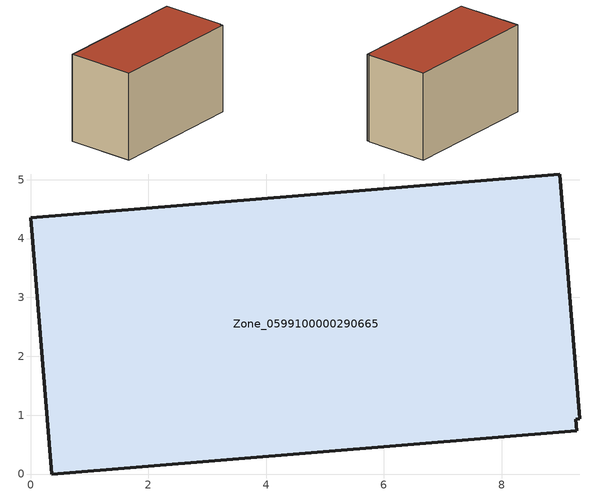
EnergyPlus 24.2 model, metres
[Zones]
Zone_0599100000290665
 floor ground (C_G): 0,4.36 8.99,5.1 9.33,0.94 9.26,0.93 9.28,0.73 0.36,0 z0
 wall outside (C_F): 8.99,5.1 0,4.36 0.36,0 9.28,0.73 9.26,0.93 9.33,0.94 8.99,5.1 z0:5.69
 roof outside (C_R): 0.36,0 9.28,0.73 9.26,0.93 9.33,0.94 8.99,5.1 0,4.36 z5.69
[BUILDING]
Pand.0599100000290665: North Axis=0; Terrain=City; Loads Convergence Tolerance Value=0.04; Temperature Convergence Tolerance Value=0.4; Solar Distribution=FullExterior; Maximum Number of Warmup Days=25; Minimum Number of Warmup Days=1
[Site:Location]
Rotterdam.The.Hague.AP_ZH_NLD Design_Conditions: Latitude=51.96; Longitude=4.45; Time Zone=1; Elevation=-4.5
[SITE:GROUNDTEMPERATURE:BUILDINGSURFACE]
18, 18, 18, 18, 18, 18, 18, 18, 18, 18, 18, 18
[MATERIAL] Thermal Absorptance=0.9; Solar Absorptance=0.7; Visible Absorptance=0.7
Name | Roughness | Thickness | Conductivity | Density | Specific Heat
G.TI.1946-1964 | MediumSmooth | 0.15 | 1 | 540 | 1210
F.TI.1946-1964 | Rough | 0.3 | 0.857143 | 1920 | 840
R.TI.1946-1964 | MediumRough | 0.2 | 0.277778 | 1500 | 1000
[CONSTRUCTION]
C_G: G.TI.1946-1964
C_F: F.TI.1946-1964
C_R: R.TI.1946-1964
[ZONE]
Zone_0599100000290665: Type=1; Multiplier=1; Ceiling Height=Autocalculate; Volume=Autocalculate; Floor Area=autocalculate; Part of Total Floor Area=Yes
[ZONEINFILTRATION:DESIGNFLOWRATE]
Infil_Zone_0599100000290665: Zone or ZoneList or Space or SpaceList=Zone_0599100000290665; Schedule=AlwaysOn; Design Flow Rate Calculation Method=Flow/Area; Flow Rate per Floor Area=0.003; Constant Term Coefficient=1; Temperature Term Coefficient=0; Velocity Term Coefficient=0; Velocity Squared Term Coefficient=0
[HVACTEMPLATE:ZONE:IDEALLOADSAIRSYSTEM]
Zone_0599100000290665: Maximum Heating Supply Air Temperature=50; Minimum Cooling Supply Air Temperature=13; Maximum Heating Supply Air Humidity Ratio=0.0156; Minimum Cooling Supply Air Humidity Ratio=0.0077; Heating Limit=NoLimit; Cooling Limit=NoLimit; Dehumidification Control Type=ConstantSensibleHeatRatio; Cooling Sensible Heat Ratio=0.7; Dehumidification Setpoint=60; Humidification Control Type=None; Humidification Setpoint=30; Outdoor Air Method=None; Outdoor Air Flow Rate per Person=0.00944; Outdoor Air Flow Rate per Zone Floor Area=0; Outdoor Air Flow Rate per Zone=0; Demand Controlled Ventilation Type=None; Outdoor Air Economizer Type=NoEconomizer; Heat Recovery Type=None; Sensible Heat Recovery Effectiveness=0.7; Latent Heat Recovery Effectiveness=0.65
[ZONECONTROL:THERMOSTAT]
ThermostatControl_Zone_0599100000290665: Zone or ZoneList=Zone_0599100000290665; Control Type Schedule=DualSetpointControlType; Control 1=Thermostat_Zone_0599100000290665; Temperature Difference Between Cutout And Setpoint=0
[THERMOSTATSETPOINT:DUALSETPOINT]
Thermostat_Zone_0599100000290665: Heating Setpoint Temperature Schedule=HeatingSetpoint_Zone_0599100000290665; Cooling Setpoint Temperature Schedule=CoolingSetpoint_Zone_0599100000290665
[SCHEDULE:COMPACT]
HeatingSetpoint_Zone_0599100000290665: Through: 12/31, For: AllDays, Until: 24:00, 21
CoolingSetpoint_Zone_0599100000290665: Through: 12/31, For: AllDays, Until: 24:00, 24
DualSetpointControlType: Through: 12/31, For: AllDays, Until: 24:00, 4
AlwaysOn: Through: 12/31, For: AllDays, Until: 24:00, 1
